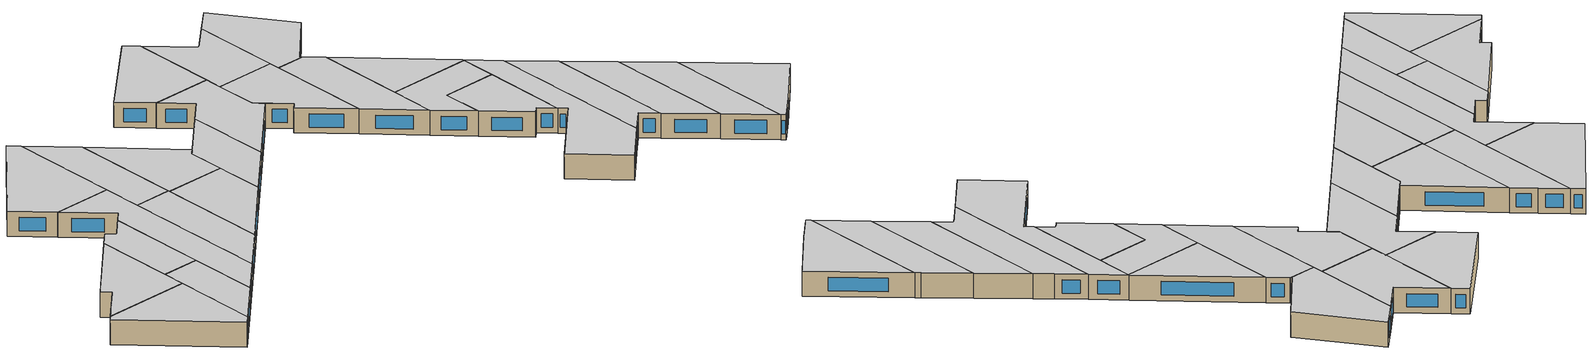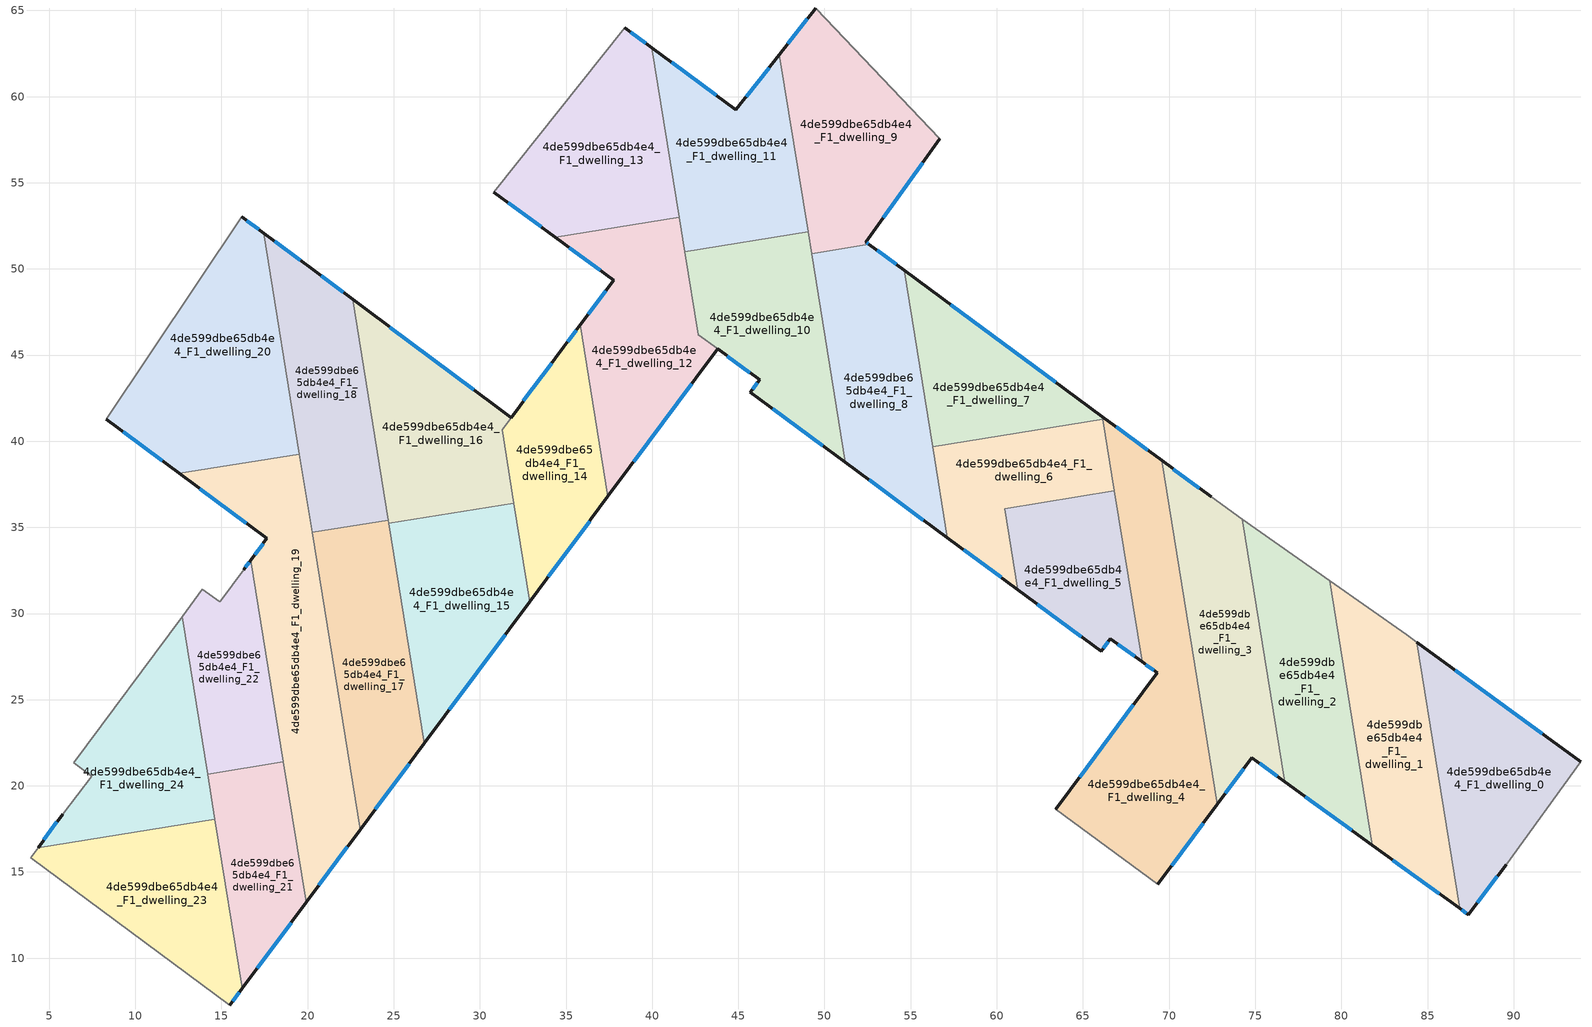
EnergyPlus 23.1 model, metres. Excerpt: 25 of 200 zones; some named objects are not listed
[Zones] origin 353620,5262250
4de599dbe65db4e4_F1_dwelling_0
 floor to 4de599dbe65db4e4_F0_dwelling_0 (EU_floor_Construction): 93.88,21.4 89.58,15.42 87.35,12.52 86.86,12.88 84.36,28.34 z3
 wall outside (EU_wall_Construction): 86.86,12.88 87.35,12.52 89.58,15.42 / 93.88,21.4 84.36,28.34 z3:6
 wall to 4de599dbe65db4e4_F1_dwelling_1 (EU_wall_Construction): 84.36,28.34 86.86,12.88 z3:6
 wall adiabatic (EU_wall_Construction): 89.58,15.42 93.88,21.4 z3:6
 window (EU_Window_Construction): 86.97,12.8 87.24,12.61 / 91.65,23.03 86.6,26.71 / 87.88,13.2 89.06,14.74 z3.7:5.3
 ceiling to 4de599dbe65db4e4_F2_dwelling_0 (EU_floor_Construction): 89.58,15.42 93.88,21.4 84.36,28.34 86.86,12.88 87.35,12.52 z6
4de599dbe65db4e4_F1_dwelling_1
 floor to 4de599dbe65db4e4_F0_dwelling_1 (EU_floor_Construction): 84.36,28.34 86.86,12.88 81.81,16.55 79.33,31.91 83.79,28.76 z3
 wall outside (EU_wall_Construction): 81.81,16.55 86.86,12.88 z3:6
 wall to 4de599dbe65db4e4_F1_dwelling_2 (EU_wall_Construction): 79.33,31.91 81.81,16.55 z3:6
 wall adiabatic (EU_wall_Construction): 84.36,28.34 83.79,28.76 79.33,31.91 z3:6
 window (EU_Window_Construction): 82.99,15.69 85.67,13.74 z3.7:5.3
 ceiling to 4de599dbe65db4e4_F2_dwelling_1 (EU_floor_Construction): 86.86,12.88 84.36,28.34 83.79,28.76 79.33,31.91 81.81,16.55 z6
4de599dbe65db4e4_F1_dwelling_10
 floor to 4de599dbe65db4e4_F0_dwelling_10 (EU_floor_Construction): 49.04,52.16 51.21,38.78 45.71,42.84 46.24,43.56 42.68,46.18 41.9,51 z3
 wall outside (EU_wall_Construction): 43.8,45.36 46.24,43.56 45.71,42.84 51.21,38.78 z3:6
 wall to 4de599dbe65db4e4_F1_dwelling_12 (EU_wall_Construction): 42.68,46.18 43.79,45.36 / 41.9,51 42.67,46.19 z3:6
 wall to 4de599dbe65db4e4_F1_dwelling_11 (EU_wall_Construction): 49.04,52.16 41.9,51 z3:6
 wall to 4de599dbe65db4e4_F1_dwelling_8 (EU_wall_Construction): 51.2,38.78 49.25,50.89 z3:6
 wall to 4de599dbe65db4e4_F1_dwelling_9 (EU_wall_Construction): 49.25,50.89 49.04,52.16 z3:6
 window (EU_Window_Construction): 47,41.89 49.91,39.73 / 46.11,43.39 45.83,43.01 / 44.37,44.93 45.66,43.98 z3.7:5.3
 ceiling to 4de599dbe65db4e4_F2_dwelling_10 (EU_floor_Construction): 51.21,38.78 49.04,52.16 41.9,51 42.68,46.18 46.24,43.56 45.71,42.84 z6
4de599dbe65db4e4_F1_dwelling_11
 floor to 4de599dbe65db4e4_F0_dwelling_11 (EU_floor_Construction): 47.39,62.44 49.04,52.16 41.9,51 39.99,62.83 44.86,59.23 z3
 wall outside (EU_wall_Construction): 47.39,62.44 44.86,59.23 39.99,62.83 z3:6
 wall to 4de599dbe65db4e4_F1_dwelling_9 (EU_wall_Construction): 49.04,52.16 47.39,62.44 z3:6
 wall to 4de599dbe65db4e4_F1_dwelling_13 (EU_wall_Construction): 39.99,62.83 41.58,52.99 z3:6
 wall to 4de599dbe65db4e4_F1_dwelling_12 (EU_wall_Construction): 41.58,52.99 41.9,51 z3:6
 window (EU_Window_Construction): 46.79,61.69 45.46,59.99 / 43.72,60.08 41.13,61.99 z3.7:5.3
 ceiling to 4de599dbe65db4e4_F2_dwelling_11 (EU_floor_Construction): 49.04,52.16 47.39,62.44 44.86,59.23 39.99,62.83 41.9,51 z6
4de599dbe65db4e4_F1_dwelling_12
 floor to 4de599dbe65db4e4_F0_dwelling_12 (EU_floor_Construction): 41.58,52.99 42.68,46.18 43.79,45.36 37.43,36.8 35.83,46.75 37.77,49.33 34.39,51.83 z3
 wall outside (EU_wall_Construction): 34.39,51.83 37.77,49.33 35.83,46.75 / 37.43,36.8 43.79,45.36 z3:6
 wall to 4de599dbe65db4e4_F1_dwelling_14 (EU_wall_Construction): 35.83,46.75 37.43,36.8 z3:6
 wall to 4de599dbe65db4e4_F1_dwelling_13 (EU_wall_Construction): 41.58,52.99 34.39,51.83 z3:6
 window (EU_Window_Construction): 37.31,48.73 36.28,47.35 / 35.18,51.24 36.97,49.92 / 38.93,38.81 42.3,43.35 z3.7:5.3
 ceiling to 4de599dbe65db4e4_F2_dwelling_12 (EU_floor_Construction): 37.43,36.8 43.79,45.36 42.68,46.18 41.58,52.99 34.39,51.83 37.77,49.33 35.83,46.75 z6
4de599dbe65db4e4_F1_dwelling_13
 floor to 4de599dbe65db4e4_F0_dwelling_13 (EU_floor_Construction): 39.99,62.83 41.58,52.99 34.39,51.83 30.82,54.46 38.4,64.01 z3
 wall outside (EU_wall_Construction): 30.82,54.46 34.39,51.83 / 39.99,62.83 38.4,64.01 z3:6
 wall adiabatic (EU_wall_Construction): 38.4,64.01 30.82,54.46 z3:6
 window (EU_Window_Construction): 31.66,53.84 33.55,52.44 / 39.61,63.11 38.77,63.73 z3.7:5.3
 ceiling to 4de599dbe65db4e4_F2_dwelling_13 (EU_floor_Construction): 41.58,52.99 39.99,62.83 38.4,64.01 30.82,54.46 34.39,51.83 z6
4de599dbe65db4e4_F1_dwelling_14
 floor to 4de599dbe65db4e4_F0_dwelling_14 (EU_floor_Construction): 35.83,46.75 37.43,36.8 32.89,30.7 31.29,40.66 34.88,45.49 z3
 wall outside (EU_wall_Construction): 32.89,30.7 37.43,36.8 / 35.83,46.75 34.88,45.49 31.81,41.37 z3:6
 wall to 4de599dbe65db4e4_F1_dwelling_15 (EU_wall_Construction): 31.97,36.41 32.89,30.7 z3:6
 wall to 4de599dbe65db4e4_F1_dwelling_16 (EU_wall_Construction): 31.81,41.37 31.28,40.66 / 31.29,40.66 31.97,36.41 z3:6
 window (EU_Window_Construction): 33.96,32.13 36.37,35.37 / 35.6,46.45 35.1,45.79 / 34.16,44.52 32.53,42.34 z3.7:5.3
 ceiling to 4de599dbe65db4e4_F2_dwelling_14 (EU_floor_Construction): 32.89,30.7 37.43,36.8 35.83,46.75 34.88,45.49 31.29,40.66 z6
4de599dbe65db4e4_F1_dwelling_15
 floor to 4de599dbe65db4e4_F0_dwelling_15 (EU_floor_Construction): 31.97,36.41 32.89,30.7 26.78,22.48 24.72,35.24 z3
 wall outside (EU_wall_Construction): 26.78,22.48 32.89,30.7 z3:6
 wall to 4de599dbe65db4e4_F1_dwelling_16 (EU_wall_Construction): 31.97,36.41 24.72,35.24 z3:6
 wall to 4de599dbe65db4e4_F1_dwelling_17 (EU_wall_Construction): 24.72,35.24 26.78,22.48 z3:6
 window (EU_Window_Construction): 28.22,24.41 31.46,28.77 z3.7:5.3
 ceiling to 4de599dbe65db4e4_F2_dwelling_15 (EU_floor_Construction): 26.78,22.48 32.89,30.7 31.97,36.41 24.72,35.24 z6
4de599dbe65db4e4_F1_dwelling_16
 floor to 4de599dbe65db4e4_F0_dwelling_16 (EU_floor_Construction): 31.81,41.37 31.28,40.66 31.97,36.41 24.72,35.24 24.69,35.42 22.63,48.23 z3
 wall outside (EU_wall_Construction): 31.81,41.37 22.63,48.23 z3:6
 wall to 4de599dbe65db4e4_F1_dwelling_18 (EU_wall_Construction): 22.63,48.23 24.69,35.42 z3:6
 wall to 4de599dbe65db4e4_F1_dwelling_17 (EU_wall_Construction): 24.69,35.42 24.72,35.24 z3:6
 window (EU_Window_Construction): 29.65,42.98 24.78,46.62 z3.7:5.3
 ceiling to 4de599dbe65db4e4_F2_dwelling_16 (EU_floor_Construction): 31.97,36.41 31.28,40.66 31.81,41.37 22.63,48.23 24.69,35.42 24.72,35.24 z6
4de599dbe65db4e4_F1_dwelling_17
 floor to 4de599dbe65db4e4_F0_dwelling_17 (EU_floor_Construction): 24.69,35.42 26.78,22.48 23.04,17.45 20.26,34.7 z3
 wall outside (EU_wall_Construction): 23.04,17.45 26.78,22.48 z3:6
 wall to 4de599dbe65db4e4_F1_dwelling_18 (EU_wall_Construction): 24.69,35.42 20.26,34.7 z3:6
 wall to 4de599dbe65db4e4_F1_dwelling_19 (EU_wall_Construction): 20.26,34.7 23.04,17.45 z3:6
 window (EU_Window_Construction): 23.92,18.63 25.91,21.3 z3.7:5.3
 ceiling to 4de599dbe65db4e4_F2_dwelling_17 (EU_floor_Construction): 23.04,17.45 26.78,22.48 24.69,35.42 20.26,34.7 z6
4de599dbe65db4e4_F1_dwelling_18
 floor to 4de599dbe65db4e4_F0_dwelling_18 (EU_floor_Construction): 22.63,48.23 24.69,35.42 20.26,34.7 17.45,52.08 20.22,50.03 z3
 wall outside (EU_wall_Construction): 22.63,48.23 20.22,50.03 17.45,52.08 z3:6
 wall to 4de599dbe65db4e4_F1_dwelling_20 (EU_wall_Construction): 17.45,52.08 19.52,39.26 z3:6
 wall to 4de599dbe65db4e4_F1_dwelling_19 (EU_wall_Construction): 19.52,39.25 20.26,34.7 z3:6
 window (EU_Window_Construction): 22.06,48.65 20.78,49.61 / 19.57,50.51 18.1,51.6 z3.7:5.3
 ceiling to 4de599dbe65db4e4_F2_dwelling_18 (EU_floor_Construction): 24.69,35.42 22.63,48.23 20.22,50.03 17.45,52.08 20.26,34.7 z6
4de599dbe65db4e4_F1_dwelling_19
 floor to 4de599dbe65db4e4_F0_dwelling_19 (EU_floor_Construction): 19.52,39.25 23.04,17.45 19.91,13.24 16.71,33.1 17.64,34.36 12.55,38.13 z3
 wall outside (EU_wall_Construction): 12.55,38.13 17.64,34.36 16.71,33.1 / 19.91,13.24 23.04,17.45 z3:6
 wall to 4de599dbe65db4e4_F1_dwelling_20 (EU_wall_Construction): 19.52,39.25 12.55,38.13 z3:6
 wall to 4de599dbe65db4e4_F1_dwelling_22 (EU_wall_Construction): 16.71,33.1 18.6,21.38 z3:6
 wall to 4de599dbe65db4e4_F1_dwelling_21 (EU_wall_Construction): 18.6,21.38 19.91,13.24 z3:6
 window (EU_Window_Construction): 17.42,34.06 16.93,33.4 / 13.75,37.24 16.45,35.24 / 20.65,14.22 22.31,16.46 z3.7:5.3
 ceiling to 4de599dbe65db4e4_F2_dwelling_19 (EU_floor_Construction): 19.91,13.24 23.04,17.45 19.52,39.25 12.55,38.13 17.64,34.36 16.71,33.1 z6
4de599dbe65db4e4_F1_dwelling_2
 floor to 4de599dbe65db4e4_F0_dwelling_2 (EU_floor_Construction): 79.33,31.91 81.81,16.55 76.72,20.24 74.26,35.48 z3
 wall outside (EU_wall_Construction): 76.72,20.24 81.81,16.55 z3:6
 wall to 4de599dbe65db4e4_F1_dwelling_3 (EU_wall_Construction): 74.26,35.48 76.72,20.24 z3:6
 wall adiabatic (EU_wall_Construction): 79.33,31.91 74.26,35.48 z3:6
 window (EU_Window_Construction): 77.91,19.37 80.61,17.41 z3.7:5.3
 ceiling to 4de599dbe65db4e4_F2_dwelling_2 (EU_floor_Construction): 81.81,16.55 79.33,31.91 74.26,35.48 76.72,20.24 z6
4de599dbe65db4e4_F1_dwelling_20
 floor to 4de599dbe65db4e4_F0_dwelling_20 (EU_floor_Construction): 17.45,52.08 19.52,39.25 12.55,38.13 8.31,41.28 16.19,53.02 z3
 wall outside (EU_wall_Construction): 8.31,41.28 12.55,38.13 / 17.45,52.08 16.19,53.02 z3:6
 wall adiabatic (EU_wall_Construction): 16.19,53.02 8.31,41.28 z3:6
 window (EU_Window_Construction): 9.31,40.54 11.56,38.87 / 17.16,52.3 16.48,52.8 z3.7:5.3
 ceiling to 4de599dbe65db4e4_F2_dwelling_20 (EU_floor_Construction): 19.52,39.25 17.45,52.08 16.19,53.02 8.31,41.28 12.55,38.13 z6
4de599dbe65db4e4_F1_dwelling_21
 floor to 4de599dbe65db4e4_F0_dwelling_21 (EU_floor_Construction): 18.6,21.38 19.91,13.24 16.2,8.24 14.2,20.67 z3
 wall outside (EU_wall_Construction): 16.2,8.24 19.91,13.24 z3:6
 wall to 4de599dbe65db4e4_F1_dwelling_22 (EU_wall_Construction): 18.6,21.38 14.2,20.67 z3:6
 wall to 4de599dbe65db4e4_F1_dwelling_23 (EU_wall_Construction): 14.62,18.06 16.2,8.24 z3:6
 wall to 4de599dbe65db4e4_F1_dwelling_24 (EU_wall_Construction): 14.19,20.67 14.62,18.06 z3:6
 window (EU_Window_Construction): 17.07,9.42 19.04,12.06 z3.7:5.3
 ceiling to 4de599dbe65db4e4_F2_dwelling_21 (EU_floor_Construction): 16.2,8.24 19.91,13.24 18.6,21.38 14.2,20.67 z6
4de599dbe65db4e4_F1_dwelling_22
 floor to 4de599dbe65db4e4_F0_dwelling_22 (EU_floor_Construction): 16.71,33.1 18.6,21.38 14.2,20.67 12.72,29.83 13.89,31.41 14.9,30.67 14.95,30.73 16.29,32.55 z3
 wall outside (EU_wall_Construction): 16.71,33.1 16.29,32.55 z3:6
 wall adiabatic (EU_wall_Construction): 16.29,32.55 14.95,30.73 14.9,30.67 13.89,31.41 12.72,29.83 z3:6
 wall to 4de599dbe65db4e4_F1_dwelling_24 (EU_wall_Construction): 12.72,29.83 14.2,20.67 z3:6
 window (EU_Window_Construction): 16.61,32.97 16.39,32.68 z3.7:5.3
 ceiling to 4de599dbe65db4e4_F2_dwelling_22 (EU_floor_Construction): 18.6,21.38 16.71,33.1 16.29,32.55 14.95,30.73 14.9,30.67 13.89,31.41 12.72,29.83 14.2,20.67 z6
4de599dbe65db4e4_F1_dwelling_23
 floor to 4de599dbe65db4e4_F0_dwelling_23 (EU_floor_Construction): 14.62,18.06 16.2,8.24 15.49,7.28 3.94,15.82 4.37,16.4 z3
 wall outside (EU_wall_Construction): 15.49,7.28 16.2,8.24 z3:6
 wall to 4de599dbe65db4e4_F1_dwelling_24 (EU_wall_Construction): 14.62,18.06 4.37,16.4 z3:6
 wall adiabatic (EU_wall_Construction): 4.37,16.4 3.94,15.82 15.49,7.28 z3:6
 window (EU_Window_Construction): 15.65,7.51 16.03,8.02 z3.7:5.3
 ceiling to 4de599dbe65db4e4_F2_dwelling_23 (EU_floor_Construction): 15.49,7.28 16.2,8.24 14.62,18.06 4.37,16.4 3.94,15.82 z6
4de599dbe65db4e4_F1_dwelling_24
 floor to 4de599dbe65db4e4_F0_dwelling_24 (EU_floor_Construction): 12.72,29.83 14.62,18.06 4.37,16.4 5.79,18.37 7.48,20.57 6.42,21.34 z3
 wall outside (EU_wall_Construction): 5.79,18.37 4.37,16.4 z3:6
 wall adiabatic (EU_wall_Construction): 12.72,29.83 6.42,21.34 7.48,20.57 5.79,18.37 z3:6
 window (EU_Window_Construction): 5.46,17.9 4.7,16.86 z3.7:5.3
 ceiling to 4de599dbe65db4e4_F2_dwelling_24 (EU_floor_Construction): 14.62,18.06 12.72,29.83 6.42,21.34 7.48,20.57 5.79,18.37 4.37,16.4 z6
4de599dbe65db4e4_F1_dwelling_3
 floor to 4de599dbe65db4e4_F0_dwelling_3 (EU_floor_Construction): 74.26,35.48 76.72,20.24 74.8,21.63 72.79,18.93 69.57,38.88 72.43,36.77 z3
 wall outside (EU_wall_Construction): 72.79,18.93 74.8,21.63 76.72,20.24 / 72.43,36.77 69.57,38.88 z3:6
 wall to 4de599dbe65db4e4_F1_dwelling_4 (EU_wall_Construction): 69.57,38.88 72.79,18.93 z3:6
 wall adiabatic (EU_wall_Construction): 74.26,35.48 72.43,36.77 z3:6
 window (EU_Window_Construction): 75.25,21.31 76.27,20.57 / 73.26,19.57 74.33,21 / 71.76,37.27 70.24,38.39 z3.7:5.3
 ceiling to 4de599dbe65db4e4_F2_dwelling_3 (EU_floor_Construction): 76.72,20.24 74.26,35.48 72.43,36.77 69.57,38.88 72.79,18.93 74.8,21.63 z6
4de599dbe65db4e4_F1_dwelling_4
 floor to 4de599dbe65db4e4_F0_dwelling_4 (EU_floor_Construction): 69.57,38.88 72.79,18.93 69.33,14.27 63.42,18.64 69.3,26.55 68.43,27.19 66.14,41.42 z3
 wall outside (EU_wall_Construction): 68.43,27.19 69.3,26.55 63.42,18.64 / 69.57,38.88 66.14,41.42 / 69.33,14.27 72.79,18.93 z3:6
 wall adiabatic (EU_wall_Construction): 63.42,18.64 69.33,14.27 z3:6
 wall to 4de599dbe65db4e4_F1_dwelling_5 (EU_wall_Construction): 66.83,37.11 68.43,27.19 z3:6
 wall to 4de599dbe65db4e4_F1_dwelling_6 (EU_wall_Construction): 66.16,41.27 66.83,37.11 z3:6
 wall to 4de599dbe65db4e4_F1_dwelling_7 (EU_wall_Construction): 66.14,41.42 66.16,41.27 z3:6
 window (EU_Window_Construction): 67.92,24.69 64.8,20.49 / 68.64,27.04 69.1,26.7 / 68.76,39.48 66.94,40.83 / 70.15,15.37 71.98,17.84 z3.7:5.3
 ceiling to 4de599dbe65db4e4_F2_dwelling_4 (EU_floor_Construction): 69.33,14.27 72.79,18.93 69.57,38.88 66.14,41.42 68.43,27.19 69.3,26.55 63.42,18.64 z6
4de599dbe65db4e4_F1_dwelling_5
 floor to 4de599dbe65db4e4_F0_dwelling_5 (EU_floor_Construction): 66.83,37.11 68.43,27.19 66.6,28.54 66.05,27.81 61.21,31.39 60.45,36.08 z3
 wall outside (EU_wall_Construction): 61.21,31.39 66.05,27.81 66.6,28.54 68.43,27.19 z3:6
 wall to 4de599dbe65db4e4_F1_dwelling_6 (EU_wall_Construction): 66.83,37.11 60.45,36.08 61.21,31.39 z3:6
 window (EU_Window_Construction): 67.03,28.22 68,27.51 / 66.18,27.98 66.47,28.37 / 62.35,30.55 64.92,28.65 z3.7:5.3
 ceiling to 4de599dbe65db4e4_F2_dwelling_5 (EU_floor_Construction): 68.43,27.19 66.83,37.11 60.45,36.08 61.21,31.39 66.05,27.81 66.6,28.54 z6
4de599dbe65db4e4_F1_dwelling_6
 floor to 4de599dbe65db4e4_F0_dwelling_6 (EU_floor_Construction): 66.16,41.27 66.83,37.11 60.45,36.08 61.21,31.39 57.14,34.4 56.29,39.68 z3
 wall outside (EU_wall_Construction): 57.14,34.4 61.21,31.39 z3:6
 wall to 4de599dbe65db4e4_F1_dwelling_7 (EU_wall_Construction): 66.16,41.27 56.29,39.68 z3:6
 wall to 4de599dbe65db4e4_F1_dwelling_8 (EU_wall_Construction): 56.29,39.68 57.14,34.4 z3:6
 window (EU_Window_Construction): 58.1,33.69 60.25,32.1 z3.7:5.3
 ceiling to 4de599dbe65db4e4_F2_dwelling_6 (EU_floor_Construction): 61.21,31.39 60.45,36.08 66.83,37.11 66.16,41.27 56.29,39.68 57.14,34.4 z6
4de599dbe65db4e4_F1_dwelling_7
 floor to 4de599dbe65db4e4_F0_dwelling_7 (EU_floor_Construction): 66.14,41.42 66.16,41.27 56.29,39.68 54.63,49.91 z3
 wall outside (EU_wall_Construction): 66.14,41.42 54.63,49.91 z3:6
 wall to 4de599dbe65db4e4_F1_dwelling_8 (EU_wall_Construction): 54.63,49.91 56.29,39.68 z3:6
 window (EU_Window_Construction): 63.43,43.42 57.33,47.92 z3.7:5.3
 ceiling to 4de599dbe65db4e4_F2_dwelling_7 (EU_floor_Construction): 66.16,41.27 66.14,41.42 54.63,49.91 56.29,39.68 z6
4de599dbe65db4e4_F1_dwelling_8
 floor to 4de599dbe65db4e4_F0_dwelling_8 (EU_floor_Construction): 54.63,49.91 57.14,34.4 51.21,38.78 49.25,50.89 52.58,51.43 z3
 wall outside (EU_wall_Construction): 51.21,38.78 57.14,34.4 / 54.63,49.91 52.58,51.43 z3:6
 wall to 4de599dbe65db4e4_F1_dwelling_9 (EU_wall_Construction): 52.58,51.43 49.25,50.89 z3:6
 window (EU_Window_Construction): 52.6,37.75 55.75,35.43 / 54.15,50.27 53.06,51.07 z3.7:5.3
 ceiling to 4de599dbe65db4e4_F2_dwelling_8 (EU_floor_Construction): 57.14,34.4 54.63,49.91 52.58,51.43 49.25,50.89 51.21,38.78 z6
4de599dbe65db4e4_F1_dwelling_9
 floor to 4de599dbe65db4e4_F0_dwelling_9 (EU_floor_Construction): 49.5,65.14 56.7,57.56 52.41,51.56 52.58,51.43 49.25,50.89 47.39,62.44 z3
 wall outside (EU_wall_Construction): 52.58,51.43 52.41,51.56 56.7,57.56 / 49.5,65.14 47.39,62.44 z3:6
 wall adiabatic (EU_wall_Construction): 56.7,57.56 49.5,65.14 z3:6
 window (EU_Window_Construction): 53.41,52.97 55.69,56.15 / 52.54,51.46 52.45,51.53 / 49.01,64.51 47.88,63.08 z3.7:5.3
 ceiling to 4de599dbe65db4e4_F2_dwelling_9 (EU_floor_Construction): 52.58,51.43 52.41,51.56 56.7,57.56 49.5,65.14 47.39,62.44 49.25,50.89 z6
[Building]
EU S2 Campaign: North Axis=0; Terrain=City; Solar Distribution=FullExterior
[Site:Location]
Budapest.Ferenc.Liszt.Intl.AP: Latitude=47.437; Longitude=19.256; Time Zone=1; Elevation=185
[SizingPeriod:WeatherFileDays]
AnnualSizingPeriod: Begin Month=1; Begin Day of Month=1; End Month=12; End Day of Month=31; Day of Week for Start Day=Monday; Use Weather File Daylight Saving Period=No; Use Weather File Rain and Snow Indicators=No
[MATERIAL]
EU_InternalMass_Material: Roughness=MediumRough; Thickness=0.1; Conductivity=1; Density=1800; Specific Heat=900; Thermal Absorptance=0.9; Solar Absorptance=0.7; Visible Absorptance=0.7
[MATERIAL:NOMASS] Roughness=MediumRough; Thermal Absorptance=0.9; Solar Absorptance=0.7; Visible Absorptance=0.7
Name | Thermal Resistance
EU_wall_NoMass | 0.832559
EU_floor_NoMass | 0.872794
[WINDOWMATERIAL:SIMPLEGLAZINGSYSTEM]
EU_Window_SimpleGlazing: UFactor=2.79869; Solar Heat Gain Coefficient=0.75; Visible Transmittance=0.75
[CONSTRUCTION]
EU_wall_Construction: EU_wall_NoMass
EU_floor_Construction: EU_floor_NoMass
EU_Window_Construction: EU_Window_SimpleGlazing
EU_InternalMass_Construction: EU_InternalMass_Material
[ZONE] Type=1; Multiplier=1; Ceiling Height=autocalculate; Floor Area=autocalculate; Part of Total Floor Area=Yes
Name | Volume
4de599dbe65db4e4_F1_dwelling_0 | 206.161
4de599dbe65db4e4_F1_dwelling_1 | 206.191
4de599dbe65db4e4_F1_dwelling_10 | 203.361
4de599dbe65db4e4_F1_dwelling_11 | 206.166
4de599dbe65db4e4_F1_dwelling_12 | 228.977
4de599dbe65db4e4_F1_dwelling_13 | 226.167
4de599dbe65db4e4_F1_dwelling_14 | 164.976
4de599dbe65db4e4_F1_dwelling_15 | 206.197
4de599dbe65db4e4_F1_dwelling_16 | 207.38
4de599dbe65db4e4_F1_dwelling_17 | 206.142
4de599dbe65db4e4_F1_dwelling_18 | 206.139
4de599dbe65db4e4_F1_dwelling_19 | 282.927
4de599dbe65db4e4_F1_dwelling_2 | 206.182
4de599dbe65db4e4_F1_dwelling_20 | 282.941
4de599dbe65db4e4_F1_dwelling_21 | 139.459
4de599dbe65db4e4_F1_dwelling_22 | 139.452
4de599dbe65db4e4_F1_dwelling_23 | 196.178
4de599dbe65db4e4_F1_dwelling_24 | 196.15
4de599dbe65db4e4_F1_dwelling_3 | 206.205
4de599dbe65db4e4_F1_dwelling_4 | 321.205
4de599dbe65db4e4_F1_dwelling_5 | 148.641
4de599dbe65db4e4_F1_dwelling_6 | 157.716
4de599dbe65db4e4_F1_dwelling_7 | 157.745
4de599dbe65db4e4_F1_dwelling_8; 4de599dbe65db4e4_F1_dwelling_9 | 225.868
[INTERNALMASS] Construction=EU_InternalMass_Construction
Name | Zone or ZoneList | Surface Area
4de599dbe65db4e4_F1_dwelling_0_EU_InternalMass | 4de599dbe65db4e4_F1_dwelling_0 | 68.7205
4de599dbe65db4e4_F1_dwelling_1_EU_InternalMass | 4de599dbe65db4e4_F1_dwelling_1 | 68.7302
4de599dbe65db4e4_F1_dwelling_2_EU_InternalMass | 4de599dbe65db4e4_F1_dwelling_2 | 68.7272
4de599dbe65db4e4_F1_dwelling_3_EU_InternalMass | 4de599dbe65db4e4_F1_dwelling_3 | 68.735
4de599dbe65db4e4_F1_dwelling_4_EU_InternalMass | 4de599dbe65db4e4_F1_dwelling_4 | 107.066
4de599dbe65db4e4_F1_dwelling_5_EU_InternalMass | 4de599dbe65db4e4_F1_dwelling_5 | 49.5475
4de599dbe65db4e4_F1_dwelling_6_EU_InternalMass | 4de599dbe65db4e4_F1_dwelling_6 | 52.5721
4de599dbe65db4e4_F1_dwelling_7_EU_InternalMass | 4de599dbe65db4e4_F1_dwelling_7 | 52.5799
4de599dbe65db4e4_F1_dwelling_8_EU_InternalMass | 4de599dbe65db4e4_F1_dwelling_8 | 75.2889
4de599dbe65db4e4_F1_dwelling_9_EU_InternalMass | 4de599dbe65db4e4_F1_dwelling_9 | 75.2868
4de599dbe65db4e4_F1_dwelling_10_EU_InternalMass | 4de599dbe65db4e4_F1_dwelling_10 | 67.7873
4de599dbe65db4e4_F1_dwelling_11_EU_InternalMass | 4de599dbe65db4e4_F1_dwelling_11 | 68.7213
4de599dbe65db4e4_F1_dwelling_12_EU_InternalMass | 4de599dbe65db4e4_F1_dwelling_12 | 76.3251
4de599dbe65db4e4_F1_dwelling_13_EU_InternalMass | 4de599dbe65db4e4_F1_dwelling_13 | 75.3926
4de599dbe65db4e4_F1_dwelling_14_EU_InternalMass | 4de599dbe65db4e4_F1_dwelling_14 | 55.0033
4de599dbe65db4e4_F1_dwelling_15_EU_InternalMass | 4de599dbe65db4e4_F1_dwelling_15 | 68.7342
4de599dbe65db4e4_F1_dwelling_16_EU_InternalMass | 4de599dbe65db4e4_F1_dwelling_16 | 69.1292
4de599dbe65db4e4_F1_dwelling_17_EU_InternalMass | 4de599dbe65db4e4_F1_dwelling_17 | 68.7122
4de599dbe65db4e4_F1_dwelling_18_EU_InternalMass | 4de599dbe65db4e4_F1_dwelling_18 | 68.7133
4de599dbe65db4e4_F1_dwelling_19_EU_InternalMass | 4de599dbe65db4e4_F1_dwelling_19 | 94.3094
4de599dbe65db4e4_F1_dwelling_20_EU_InternalMass | 4de599dbe65db4e4_F1_dwelling_20 | 94.3149
4de599dbe65db4e4_F1_dwelling_21_EU_InternalMass | 4de599dbe65db4e4_F1_dwelling_21 | 46.4874
4de599dbe65db4e4_F1_dwelling_22_EU_InternalMass | 4de599dbe65db4e4_F1_dwelling_22 | 46.4841
4de599dbe65db4e4_F1_dwelling_23_EU_InternalMass | 4de599dbe65db4e4_F1_dwelling_23 | 65.3925
4de599dbe65db4e4_F1_dwelling_24_EU_InternalMass | 4de599dbe65db4e4_F1_dwelling_24 | 65.3816
[OTHEREQUIPMENT] Fuel Type=Electricity; Design Level Calculation Method=Watts/Area; Power per Zone Floor Area=1; Fraction Latent=0; Fraction Radiant=0; Fraction Lost=0; Carbon Dioxide Generation Rate=0; EndUse Subcategory=EU_Step8_InternalGains
Name | Zone or ZoneList or Space or SpaceList | Schedule
EU_Step8_InternalGain_4de599dbe65db4e4_F1_dwelling_0_f000 | 4de599dbe65db4e4_F1_dwelling_0 | EU_Step8_GainSchedule_4de599dbe65db4e4_F1_dwelling_0_f000
EU_Step8_InternalGain_4de599dbe65db4e4_F1_dwelling_1_f000 | 4de599dbe65db4e4_F1_dwelling_1 | EU_Step8_GainSchedule_4de599dbe65db4e4_F1_dwelling_1_f000
EU_Step8_InternalGain_4de599dbe65db4e4_F1_dwelling_2_f000 | 4de599dbe65db4e4_F1_dwelling_2 | EU_Step8_GainSchedule_4de599dbe65db4e4_F1_dwelling_2_f000
EU_Step8_InternalGain_4de599dbe65db4e4_F1_dwelling_3_f000 | 4de599dbe65db4e4_F1_dwelling_3 | EU_Step8_GainSchedule_4de599dbe65db4e4_F1_dwelling_3_f000
EU_Step8_InternalGain_4de599dbe65db4e4_F1_dwelling_4_f000 | 4de599dbe65db4e4_F1_dwelling_4 | EU_Step8_GainSchedule_4de599dbe65db4e4_F1_dwelling_4_f000
EU_Step8_InternalGain_4de599dbe65db4e4_F1_dwelling_5_f000 | 4de599dbe65db4e4_F1_dwelling_5 | EU_Step8_GainSchedule_4de599dbe65db4e4_F1_dwelling_5_f000
EU_Step8_InternalGain_4de599dbe65db4e4_F1_dwelling_6_f000 | 4de599dbe65db4e4_F1_dwelling_6 | EU_Step8_GainSchedule_4de599dbe65db4e4_F1_dwelling_6_f000
EU_Step8_InternalGain_4de599dbe65db4e4_F1_dwelling_7_f000 | 4de599dbe65db4e4_F1_dwelling_7 | EU_Step8_GainSchedule_4de599dbe65db4e4_F1_dwelling_7_f000
EU_Step8_InternalGain_4de599dbe65db4e4_F1_dwelling_8_f000 | 4de599dbe65db4e4_F1_dwelling_8 | EU_Step8_GainSchedule_4de599dbe65db4e4_F1_dwelling_8_f000
EU_Step8_InternalGain_4de599dbe65db4e4_F1_dwelling_9_f000 | 4de599dbe65db4e4_F1_dwelling_9 | EU_Step8_GainSchedule_4de599dbe65db4e4_F1_dwelling_9_f000
EU_Step8_InternalGain_4de599dbe65db4e4_F1_dwelling_10_f000 | 4de599dbe65db4e4_F1_dwelling_10 | EU_Step8_GainSchedule_4de599dbe65db4e4_F1_dwelling_10_f000
EU_Step8_InternalGain_4de599dbe65db4e4_F1_dwelling_11_f000 | 4de599dbe65db4e4_F1_dwelling_11 | EU_Step8_GainSchedule_4de599dbe65db4e4_F1_dwelling_11_f000
EU_Step8_InternalGain_4de599dbe65db4e4_F1_dwelling_12_f000 | 4de599dbe65db4e4_F1_dwelling_12 | EU_Step8_GainSchedule_4de599dbe65db4e4_F1_dwelling_12_f000
EU_Step8_InternalGain_4de599dbe65db4e4_F1_dwelling_13_f000 | 4de599dbe65db4e4_F1_dwelling_13 | EU_Step8_GainSchedule_4de599dbe65db4e4_F1_dwelling_13_f000
EU_Step8_InternalGain_4de599dbe65db4e4_F1_dwelling_14_f000 | 4de599dbe65db4e4_F1_dwelling_14 | EU_Step8_GainSchedule_4de599dbe65db4e4_F1_dwelling_14_f000
EU_Step8_InternalGain_4de599dbe65db4e4_F1_dwelling_15_f000 | 4de599dbe65db4e4_F1_dwelling_15 | EU_Step8_GainSchedule_4de599dbe65db4e4_F1_dwelling_15_f000
EU_Step8_InternalGain_4de599dbe65db4e4_F1_dwelling_16_f000 | 4de599dbe65db4e4_F1_dwelling_16 | EU_Step8_GainSchedule_4de599dbe65db4e4_F1_dwelling_16_f000
EU_Step8_InternalGain_4de599dbe65db4e4_F1_dwelling_17_f000 | 4de599dbe65db4e4_F1_dwelling_17 | EU_Step8_GainSchedule_4de599dbe65db4e4_F1_dwelling_17_f000
EU_Step8_InternalGain_4de599dbe65db4e4_F1_dwelling_18_f000 | 4de599dbe65db4e4_F1_dwelling_18 | EU_Step8_GainSchedule_4de599dbe65db4e4_F1_dwelling_18_f000
EU_Step8_InternalGain_4de599dbe65db4e4_F1_dwelling_19_f000 | 4de599dbe65db4e4_F1_dwelling_19 | EU_Step8_GainSchedule_4de599dbe65db4e4_F1_dwelling_19_f000
EU_Step8_InternalGain_4de599dbe65db4e4_F1_dwelling_20_f000 | 4de599dbe65db4e4_F1_dwelling_20 | EU_Step8_GainSchedule_4de599dbe65db4e4_F1_dwelling_20_f000
EU_Step8_InternalGain_4de599dbe65db4e4_F1_dwelling_21_f000 | 4de599dbe65db4e4_F1_dwelling_21 | EU_Step8_GainSchedule_4de599dbe65db4e4_F1_dwelling_21_f000
EU_Step8_InternalGain_4de599dbe65db4e4_F1_dwelling_22_f000 | 4de599dbe65db4e4_F1_dwelling_22 | EU_Step8_GainSchedule_4de599dbe65db4e4_F1_dwelling_22_f000
EU_Step8_InternalGain_4de599dbe65db4e4_F1_dwelling_23_f000 | 4de599dbe65db4e4_F1_dwelling_23 | EU_Step8_GainSchedule_4de599dbe65db4e4_F1_dwelling_23_f000
EU_Step8_InternalGain_4de599dbe65db4e4_F1_dwelling_24_f000 | 4de599dbe65db4e4_F1_dwelling_24 | EU_Step8_GainSchedule_4de599dbe65db4e4_F1_dwelling_24_f000
[ZONEVENTILATION:DESIGNFLOWRATE] Schedule=EU_AlwaysOn; Design Flow Rate Calculation Method=AirChanges/Hour; Air Changes per Hour=0.475469; Ventilation Type=Natural; Fan Pressure Rise=0; Fan Total Efficiency=1; Constant Term Coefficient=1; Temperature Term Coefficient=0; Velocity Term Coefficient=0; Velocity Squared Term Coefficient=0; Minimum Indoor Temperature=-100; Maximum Indoor Temperature=100; Delta Temperature=-100; Minimum Outdoor Temperature=-100; Maximum Outdoor Temperature=100; Maximum Wind Speed=40
Name | Zone or ZoneList or Space or SpaceList
EU_ConstantAir_4de599dbe65db4e4_F1_dwelling_0 | 4de599dbe65db4e4_F1_dwelling_0
EU_ConstantAir_4de599dbe65db4e4_F1_dwelling_1 | 4de599dbe65db4e4_F1_dwelling_1
EU_ConstantAir_4de599dbe65db4e4_F1_dwelling_2 | 4de599dbe65db4e4_F1_dwelling_2
EU_ConstantAir_4de599dbe65db4e4_F1_dwelling_3 | 4de599dbe65db4e4_F1_dwelling_3
EU_ConstantAir_4de599dbe65db4e4_F1_dwelling_4 | 4de599dbe65db4e4_F1_dwelling_4
EU_ConstantAir_4de599dbe65db4e4_F1_dwelling_5 | 4de599dbe65db4e4_F1_dwelling_5
EU_ConstantAir_4de599dbe65db4e4_F1_dwelling_6 | 4de599dbe65db4e4_F1_dwelling_6
EU_ConstantAir_4de599dbe65db4e4_F1_dwelling_7 | 4de599dbe65db4e4_F1_dwelling_7
EU_ConstantAir_4de599dbe65db4e4_F1_dwelling_8 | 4de599dbe65db4e4_F1_dwelling_8
EU_ConstantAir_4de599dbe65db4e4_F1_dwelling_9 | 4de599dbe65db4e4_F1_dwelling_9
EU_ConstantAir_4de599dbe65db4e4_F1_dwelling_10 | 4de599dbe65db4e4_F1_dwelling_10
EU_ConstantAir_4de599dbe65db4e4_F1_dwelling_11 | 4de599dbe65db4e4_F1_dwelling_11
EU_ConstantAir_4de599dbe65db4e4_F1_dwelling_12 | 4de599dbe65db4e4_F1_dwelling_12
EU_ConstantAir_4de599dbe65db4e4_F1_dwelling_13 | 4de599dbe65db4e4_F1_dwelling_13
EU_ConstantAir_4de599dbe65db4e4_F1_dwelling_14 | 4de599dbe65db4e4_F1_dwelling_14
EU_ConstantAir_4de599dbe65db4e4_F1_dwelling_15 | 4de599dbe65db4e4_F1_dwelling_15
EU_ConstantAir_4de599dbe65db4e4_F1_dwelling_16 | 4de599dbe65db4e4_F1_dwelling_16
EU_ConstantAir_4de599dbe65db4e4_F1_dwelling_17 | 4de599dbe65db4e4_F1_dwelling_17
EU_ConstantAir_4de599dbe65db4e4_F1_dwelling_18 | 4de599dbe65db4e4_F1_dwelling_18
EU_ConstantAir_4de599dbe65db4e4_F1_dwelling_19 | 4de599dbe65db4e4_F1_dwelling_19
EU_ConstantAir_4de599dbe65db4e4_F1_dwelling_20 | 4de599dbe65db4e4_F1_dwelling_20
EU_ConstantAir_4de599dbe65db4e4_F1_dwelling_21 | 4de599dbe65db4e4_F1_dwelling_21
EU_ConstantAir_4de599dbe65db4e4_F1_dwelling_22 | 4de599dbe65db4e4_F1_dwelling_22
EU_ConstantAir_4de599dbe65db4e4_F1_dwelling_23 | 4de599dbe65db4e4_F1_dwelling_23
EU_ConstantAir_4de599dbe65db4e4_F1_dwelling_24 | 4de599dbe65db4e4_F1_dwelling_24
[HVACTEMPLATE:THERMOSTAT] Constant Heating Setpoint=20; Constant Cooling Setpoint=50
EU_HeatOnly_4de599dbe65db4e4_F6_dwelling_4; EU_HeatOnly_4de599dbe65db4e4_F6_dwelling_5; EU_HeatOnly_4de599dbe65db4e4_F6_dwelling_6; EU_HeatOnly_4de599dbe65db4e4_F6_dwelling_7; EU_HeatOnly_4de599dbe65db4e4_F6_dwelling_8; EU_HeatOnly_4de599dbe65db4e4_F6_dwelling_9; EU_HeatOnly_4de599dbe65db4e4_F6_dwelling_10; EU_HeatOnly_4de599dbe65db4e4_F6_dwelling_11; EU_HeatOnly_4de599dbe65db4e4_F6_dwelling_12; EU_HeatOnly_4de599dbe65db4e4_F6_dwelling_13; EU_HeatOnly_4de599dbe65db4e4_F6_dwelling_14; EU_HeatOnly_4de599dbe65db4e4_F6_dwelling_15; EU_HeatOnly_4de599dbe65db4e4_F6_dwelling_16; EU_HeatOnly_4de599dbe65db4e4_F6_dwelling_17; EU_HeatOnly_4de599dbe65db4e4_F6_dwelling_18; EU_HeatOnly_4de599dbe65db4e4_F6_dwelling_19; EU_HeatOnly_4de599dbe65db4e4_F6_dwelling_20; EU_HeatOnly_4de599dbe65db4e4_F6_dwelling_21; EU_HeatOnly_4de599dbe65db4e4_F6_dwelling_22; EU_HeatOnly_4de599dbe65db4e4_F6_dwelling_23; EU_HeatOnly_4de599dbe65db4e4_F6_dwelling_24; EU_HeatOnly_4de599dbe65db4e4_F7_dwelling_0; EU_HeatOnly_4de599dbe65db4e4_F7_dwelling_1; EU_HeatOnly_4de599dbe65db4e4_F7_dwelling_2; EU_HeatOnly_4de599dbe65db4e4_F7_dwelling_3; EU_HeatOnly_4de599dbe65db4e4_F7_dwelling_4; EU_HeatOnly_4de599dbe65db4e4_F7_dwelling_5; EU_HeatOnly_4de599dbe65db4e4_F7_dwelling_6; EU_HeatOnly_4de599dbe65db4e4_F7_dwelling_7; EU_HeatOnly_4de599dbe65db4e4_F7_dwelling_8; EU_HeatOnly_4de599dbe65db4e4_F7_dwelling_9; EU_HeatOnly_4de599dbe65db4e4_F7_dwelling_10; EU_HeatOnly_4de599dbe65db4e4_F7_dwelling_11; EU_HeatOnly_4de599dbe65db4e4_F7_dwelling_12; EU_HeatOnly_4de599dbe65db4e4_F7_dwelling_13; EU_HeatOnly_4de599dbe65db4e4_F7_dwelling_14; EU_HeatOnly_4de599dbe65db4e4_F7_dwelling_15; EU_HeatOnly_4de599dbe65db4e4_F7_dwelling_16; EU_HeatOnly_4de599dbe65db4e4_F7_dwelling_17; EU_HeatOnly_4de599dbe65db4e4_F7_dwelling_18; EU_HeatOnly_4de599dbe65db4e4_F7_dwelling_19; EU_HeatOnly_4de599dbe65db4e4_F7_dwelling_20; EU_HeatOnly_4de599dbe65db4e4_F7_dwelling_21; EU_HeatOnly_4de599dbe65db4e4_F7_dwelling_22; EU_HeatOnly_4de599dbe65db4e4_F7_dwelling_23; EU_HeatOnly_4de599dbe65db4e4_F7_dwelling_24
[HVACTEMPLATE:ZONE:IDEALLOADSAIRSYSTEM] System Availability Schedule=EU_AlwaysOn; Maximum Heating Supply Air Temperature=50; Minimum Cooling Supply Air Temperature=13; Maximum Heating Supply Air Humidity Ratio=0.0156; Minimum Cooling Supply Air Humidity Ratio=0.0077; Heating Limit=NoLimit; Cooling Limit=NoLimit; Heating Availability Schedule=EU_AlwaysOn; Cooling Availability Schedule=EU_CoolingOff; Dehumidification Control Type=ConstantSensibleHeatRatio; Cooling Sensible Heat Ratio=0.7; Dehumidification Setpoint=60; Humidification Control Type=None; Humidification Setpoint=30; Outdoor Air Method=None; Outdoor Air Flow Rate per Person=0.00944; Outdoor Air Flow Rate per Zone Floor Area=0; Outdoor Air Flow Rate per Zone=0; Demand Controlled Ventilation Type=None; Outdoor Air Economizer Type=NoEconomizer; Heat Recovery Type=None; Sensible Heat Recovery Effectiveness=0.7; Latent Heat Recovery Effectiveness=0.65
Name | Template Thermostat
4de599dbe65db4e4_F1_dwelling_0 | EU_HeatOnly_4de599dbe65db4e4_F1_dwelling_0
4de599dbe65db4e4_F1_dwelling_1 | EU_HeatOnly_4de599dbe65db4e4_F1_dwelling_1
4de599dbe65db4e4_F1_dwelling_2 | EU_HeatOnly_4de599dbe65db4e4_F1_dwelling_2
4de599dbe65db4e4_F1_dwelling_3 | EU_HeatOnly_4de599dbe65db4e4_F1_dwelling_3
4de599dbe65db4e4_F1_dwelling_4 | EU_HeatOnly_4de599dbe65db4e4_F1_dwelling_4
4de599dbe65db4e4_F1_dwelling_5 | EU_HeatOnly_4de599dbe65db4e4_F1_dwelling_5
4de599dbe65db4e4_F1_dwelling_6 | EU_HeatOnly_4de599dbe65db4e4_F1_dwelling_6
4de599dbe65db4e4_F1_dwelling_7 | EU_HeatOnly_4de599dbe65db4e4_F1_dwelling_7
4de599dbe65db4e4_F1_dwelling_8 | EU_HeatOnly_4de599dbe65db4e4_F1_dwelling_8
4de599dbe65db4e4_F1_dwelling_9 | EU_HeatOnly_4de599dbe65db4e4_F1_dwelling_9
4de599dbe65db4e4_F1_dwelling_10 | EU_HeatOnly_4de599dbe65db4e4_F1_dwelling_10
4de599dbe65db4e4_F1_dwelling_11 | EU_HeatOnly_4de599dbe65db4e4_F1_dwelling_11
4de599dbe65db4e4_F1_dwelling_12 | EU_HeatOnly_4de599dbe65db4e4_F1_dwelling_12
4de599dbe65db4e4_F1_dwelling_13 | EU_HeatOnly_4de599dbe65db4e4_F1_dwelling_13
4de599dbe65db4e4_F1_dwelling_14 | EU_HeatOnly_4de599dbe65db4e4_F1_dwelling_14
4de599dbe65db4e4_F1_dwelling_15 | EU_HeatOnly_4de599dbe65db4e4_F1_dwelling_15
4de599dbe65db4e4_F1_dwelling_16 | EU_HeatOnly_4de599dbe65db4e4_F1_dwelling_16
4de599dbe65db4e4_F1_dwelling_17 | EU_HeatOnly_4de599dbe65db4e4_F1_dwelling_17
4de599dbe65db4e4_F1_dwelling_18 | EU_HeatOnly_4de599dbe65db4e4_F1_dwelling_18
4de599dbe65db4e4_F1_dwelling_19 | EU_HeatOnly_4de599dbe65db4e4_F1_dwelling_19
4de599dbe65db4e4_F1_dwelling_20 | EU_HeatOnly_4de599dbe65db4e4_F1_dwelling_20
4de599dbe65db4e4_F1_dwelling_21 | EU_HeatOnly_4de599dbe65db4e4_F1_dwelling_21
4de599dbe65db4e4_F1_dwelling_22 | EU_HeatOnly_4de599dbe65db4e4_F1_dwelling_22
4de599dbe65db4e4_F1_dwelling_23 | EU_HeatOnly_4de599dbe65db4e4_F1_dwelling_23
4de599dbe65db4e4_F1_dwelling_24 | EU_HeatOnly_4de599dbe65db4e4_F1_dwelling_24
[SIZING:ZONE] Zone Cooling Design Supply Air Temperature Input Method=SupplyAirTemperature; Zone Cooling Design Supply Air Temperature=13; Zone Heating Design Supply Air Temperature Input Method=SupplyAirTemperature; Zone Heating Design Supply Air Temperature=50; Zone Cooling Design Supply Air Humidity Ratio=0.008; Zone Heating Design Supply Air Humidity Ratio=0.008; Cooling Design Air Flow Method=DesignDay; Cooling Design Air Flow Rate=0; Cooling Minimum Air Flow per Zone Floor Area=0.000762; Cooling Minimum Air Flow=0; Cooling Minimum Air Flow Fraction=0.2; Heating Design Air Flow Method=DesignDay; Heating Design Air Flow Rate=0; Heating Maximum Air Flow per Zone Floor Area=0.002032; Heating Maximum Air Flow=0.141576; Heating Maximum Air Flow Fraction=0.3; Account for Dedicated Outdoor Air System=No; Dedicated Outdoor Air System Control Strategy=NeutralSupplyAir; Dedicated Outdoor Air Low Setpoint Temperature for Design=autosize; Dedicated Outdoor Air High Setpoint Temperature for Design=autosize; Zone Load Sizing Method=Sensible Load Only No Latent Load; Zone Latent Cooling Design Supply Air Humidity Ratio Input Method=HumidityRatioDifference; Zone Cooling Design Supply Air Humidity Ratio Difference=0.005; Zone Latent Heating Design Supply Air Humidity Ratio Input Method=HumidityRatioDifference; Zone Humidification Design Supply Air Humidity Ratio Difference=0.005
4de599dbe65db4e4_F1_dwelling_0; 4de599dbe65db4e4_F1_dwelling_1; 4de599dbe65db4e4_F1_dwelling_2; 4de599dbe65db4e4_F1_dwelling_3; 4de599dbe65db4e4_F1_dwelling_4; 4de599dbe65db4e4_F1_dwelling_5; 4de599dbe65db4e4_F1_dwelling_6; 4de599dbe65db4e4_F1_dwelling_7; 4de599dbe65db4e4_F1_dwelling_8; 4de599dbe65db4e4_F1_dwelling_9; 4de599dbe65db4e4_F1_dwelling_10; 4de599dbe65db4e4_F1_dwelling_11; 4de599dbe65db4e4_F1_dwelling_12; 4de599dbe65db4e4_F1_dwelling_13; 4de599dbe65db4e4_F1_dwelling_14; 4de599dbe65db4e4_F1_dwelling_15; 4de599dbe65db4e4_F1_dwelling_16; 4de599dbe65db4e4_F1_dwelling_17; 4de599dbe65db4e4_F1_dwelling_18; 4de599dbe65db4e4_F1_dwelling_19; 4de599dbe65db4e4_F1_dwelling_20; 4de599dbe65db4e4_F1_dwelling_21; 4de599dbe65db4e4_F1_dwelling_22; 4de599dbe65db4e4_F1_dwelling_23; 4de599dbe65db4e4_F1_dwelling_24
[SCHEDULE:CONSTANT]
Name | Hourly Value
EU_AlwaysOn | 1
EU_CoolingOff | 0
[SCHEDULE:FILE] Column Number=1; Rows to Skip at Top=0; Number of Hours of Data=8760; Column Separator=Comma; Interpolate to Timestep=No; Minutes per Item=60; Adjust Schedule for Daylight Savings=Yes
Name | File
EU_Step8_GainSchedule_4de599dbe65db4e4_F1_dwelling_0_f000 | ../../schedules/4de599dbe65db4e4/4de599dbe65db4e4_F1_dwelling_0_f000_gain.csv
EU_Step8_GainSchedule_4de599dbe65db4e4_F1_dwelling_1_f000 | ../../schedules/4de599dbe65db4e4/4de599dbe65db4e4_F1_dwelling_1_f000_gain.csv
EU_Step8_GainSchedule_4de599dbe65db4e4_F1_dwelling_2_f000 | ../../schedules/4de599dbe65db4e4/4de599dbe65db4e4_F1_dwelling_2_f000_gain.csv
EU_Step8_GainSchedule_4de599dbe65db4e4_F1_dwelling_3_f000 | ../../schedules/4de599dbe65db4e4/4de599dbe65db4e4_F1_dwelling_3_f000_gain.csv
EU_Step8_GainSchedule_4de599dbe65db4e4_F1_dwelling_4_f000 | ../../schedules/4de599dbe65db4e4/4de599dbe65db4e4_F1_dwelling_4_f000_gain.csv
EU_Step8_GainSchedule_4de599dbe65db4e4_F1_dwelling_5_f000 | ../../schedules/4de599dbe65db4e4/4de599dbe65db4e4_F1_dwelling_5_f000_gain.csv
EU_Step8_GainSchedule_4de599dbe65db4e4_F1_dwelling_6_f000 | ../../schedules/4de599dbe65db4e4/4de599dbe65db4e4_F1_dwelling_6_f000_gain.csv
EU_Step8_GainSchedule_4de599dbe65db4e4_F1_dwelling_7_f000 | ../../schedules/4de599dbe65db4e4/4de599dbe65db4e4_F1_dwelling_7_f000_gain.csv
EU_Step8_GainSchedule_4de599dbe65db4e4_F1_dwelling_8_f000 | ../../schedules/4de599dbe65db4e4/4de599dbe65db4e4_F1_dwelling_8_f000_gain.csv
EU_Step8_GainSchedule_4de599dbe65db4e4_F1_dwelling_9_f000 | ../../schedules/4de599dbe65db4e4/4de599dbe65db4e4_F1_dwelling_9_f000_gain.csv
EU_Step8_GainSchedule_4de599dbe65db4e4_F1_dwelling_10_f000 | ../../schedules/4de599dbe65db4e4/4de599dbe65db4e4_F1_dwelling_10_f000_gain.csv
EU_Step8_GainSchedule_4de599dbe65db4e4_F1_dwelling_11_f000 | ../../schedules/4de599dbe65db4e4/4de599dbe65db4e4_F1_dwelling_11_f000_gain.csv
EU_Step8_GainSchedule_4de599dbe65db4e4_F1_dwelling_12_f000 | ../../schedules/4de599dbe65db4e4/4de599dbe65db4e4_F1_dwelling_12_f000_gain.csv
EU_Step8_GainSchedule_4de599dbe65db4e4_F1_dwelling_13_f000 | ../../schedules/4de599dbe65db4e4/4de599dbe65db4e4_F1_dwelling_13_f000_gain.csv
EU_Step8_GainSchedule_4de599dbe65db4e4_F1_dwelling_14_f000 | ../../schedules/4de599dbe65db4e4/4de599dbe65db4e4_F1_dwelling_14_f000_gain.csv
EU_Step8_GainSchedule_4de599dbe65db4e4_F1_dwelling_15_f000 | ../../schedules/4de599dbe65db4e4/4de599dbe65db4e4_F1_dwelling_15_f000_gain.csv
EU_Step8_GainSchedule_4de599dbe65db4e4_F1_dwelling_16_f000 | ../../schedules/4de599dbe65db4e4/4de599dbe65db4e4_F1_dwelling_16_f000_gain.csv
EU_Step8_GainSchedule_4de599dbe65db4e4_F1_dwelling_17_f000 | ../../schedules/4de599dbe65db4e4/4de599dbe65db4e4_F1_dwelling_17_f000_gain.csv
EU_Step8_GainSchedule_4de599dbe65db4e4_F1_dwelling_18_f000 | ../../schedules/4de599dbe65db4e4/4de599dbe65db4e4_F1_dwelling_18_f000_gain.csv
EU_Step8_GainSchedule_4de599dbe65db4e4_F1_dwelling_19_f000 | ../../schedules/4de599dbe65db4e4/4de599dbe65db4e4_F1_dwelling_19_f000_gain.csv
EU_Step8_GainSchedule_4de599dbe65db4e4_F1_dwelling_20_f000 | ../../schedules/4de599dbe65db4e4/4de599dbe65db4e4_F1_dwelling_20_f000_gain.csv
EU_Step8_GainSchedule_4de599dbe65db4e4_F1_dwelling_21_f000 | ../../schedules/4de599dbe65db4e4/4de599dbe65db4e4_F1_dwelling_21_f000_gain.csv
EU_Step8_GainSchedule_4de599dbe65db4e4_F1_dwelling_22_f000 | ../../schedules/4de599dbe65db4e4/4de599dbe65db4e4_F1_dwelling_22_f000_gain.csv
EU_Step8_GainSchedule_4de599dbe65db4e4_F1_dwelling_23_f000 | ../../schedules/4de599dbe65db4e4/4de599dbe65db4e4_F1_dwelling_23_f000_gain.csv
EU_Step8_GainSchedule_4de599dbe65db4e4_F1_dwelling_24_f000 | ../../schedules/4de599dbe65db4e4/4de599dbe65db4e4_F1_dwelling_24_f000_gain.csv
